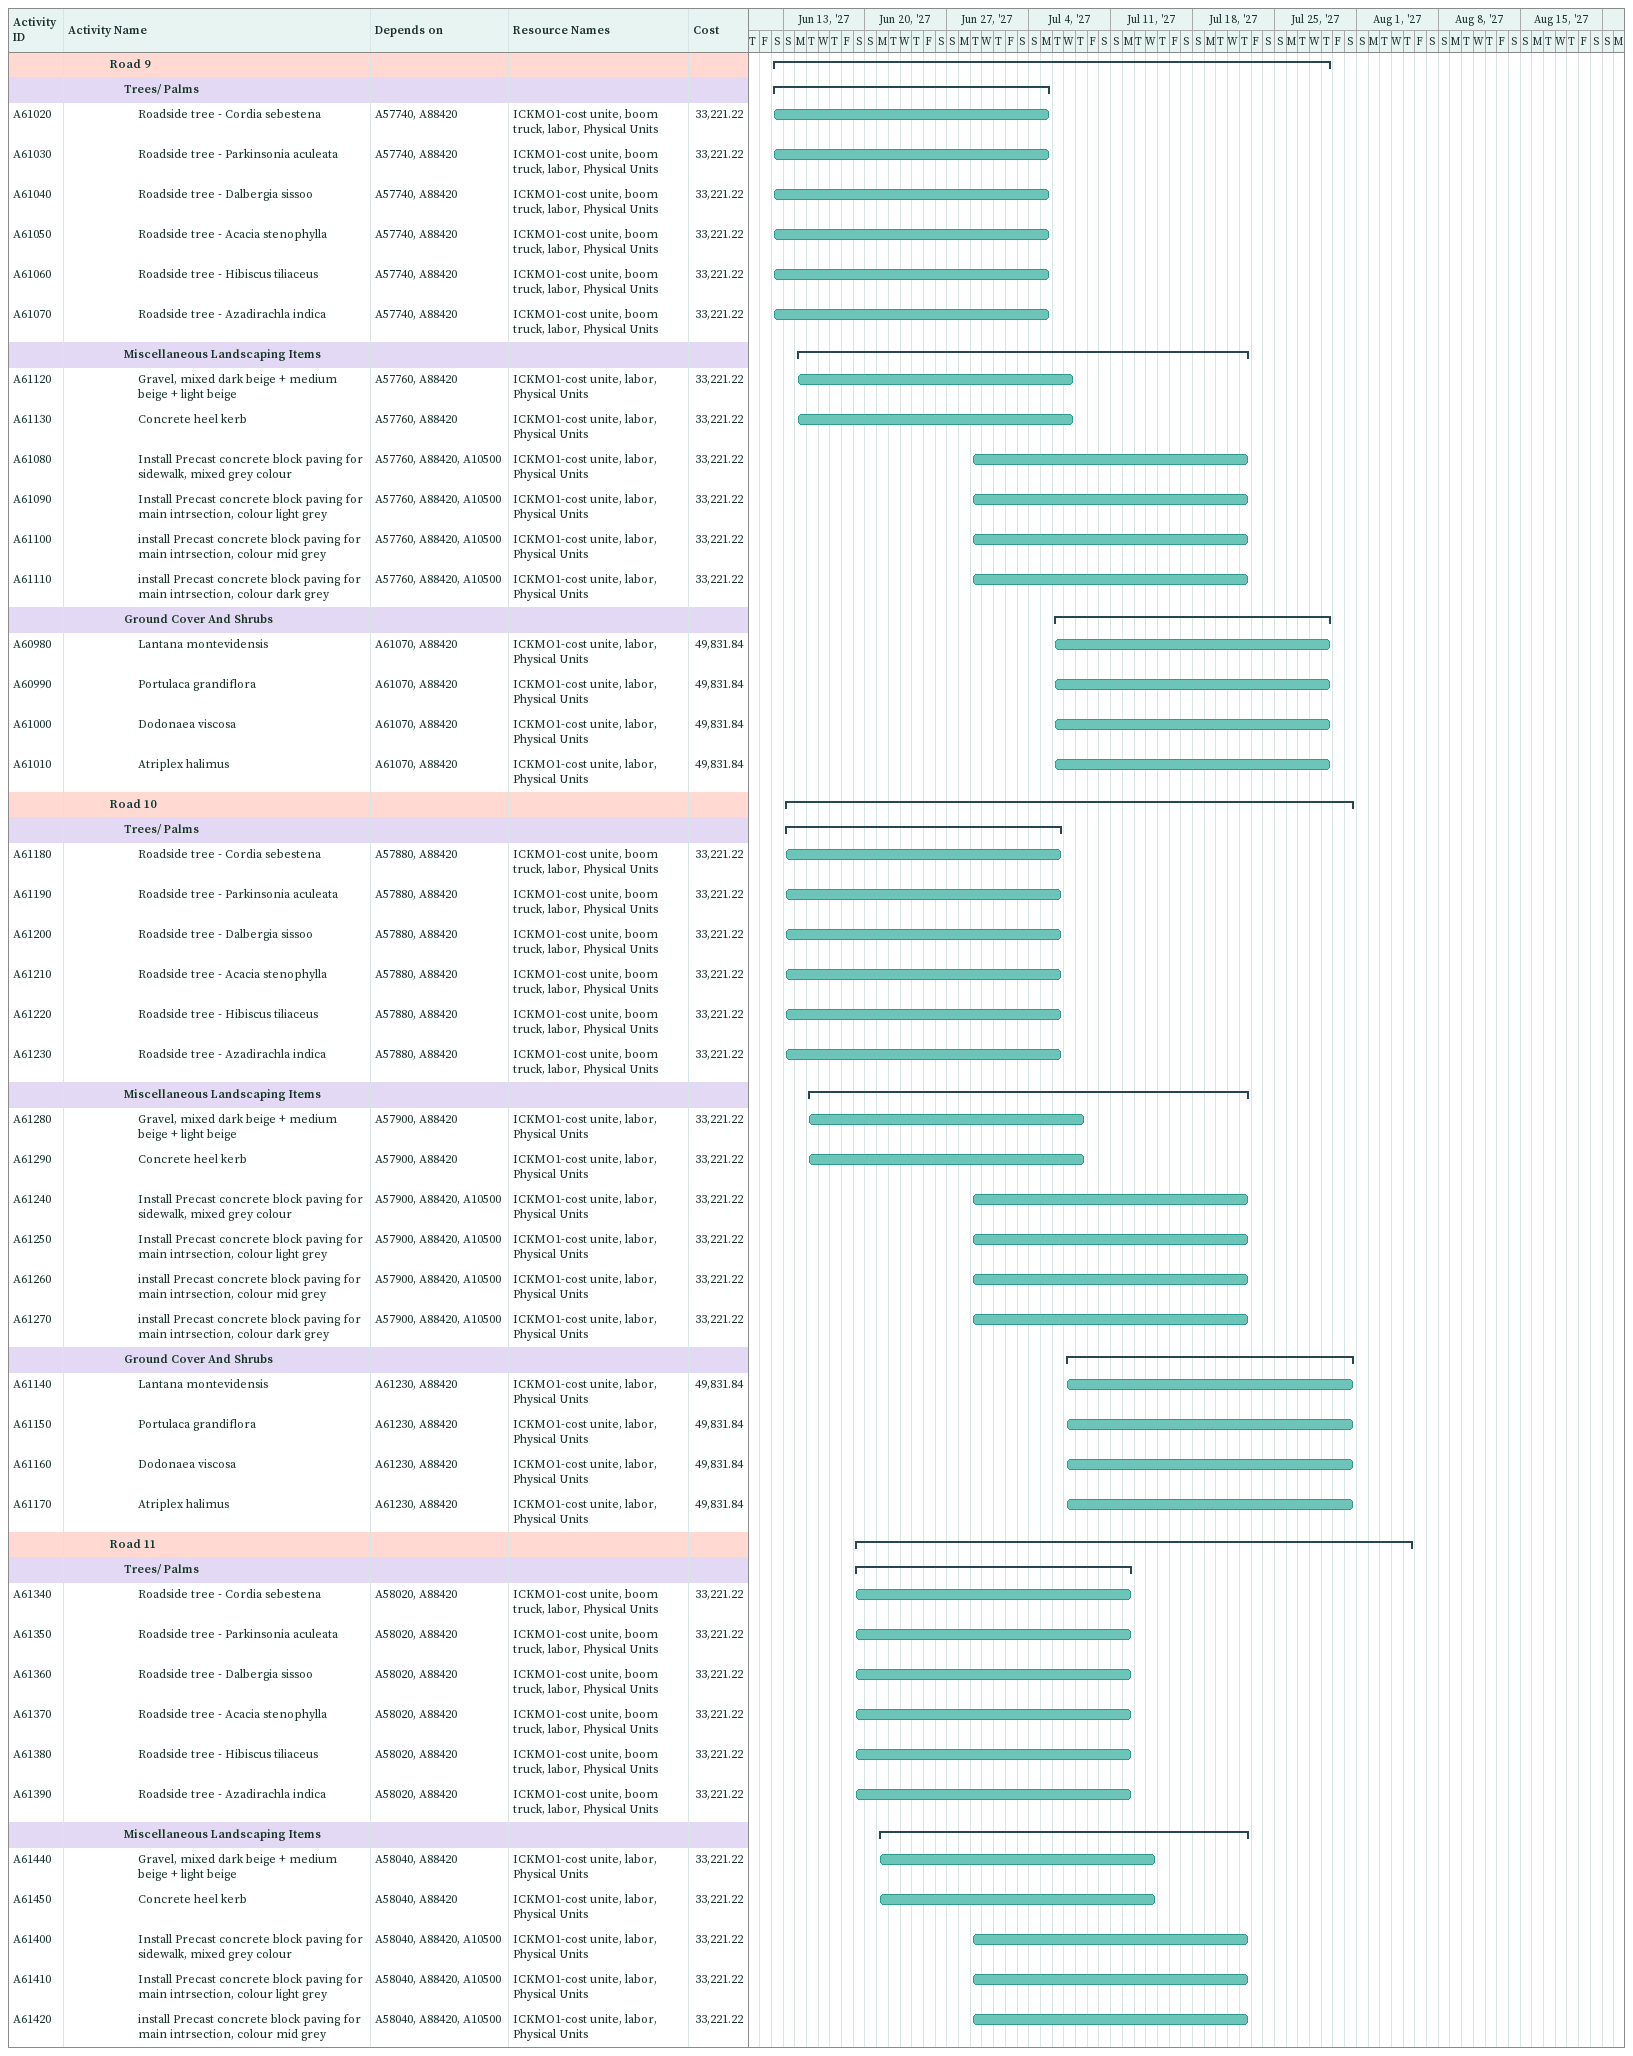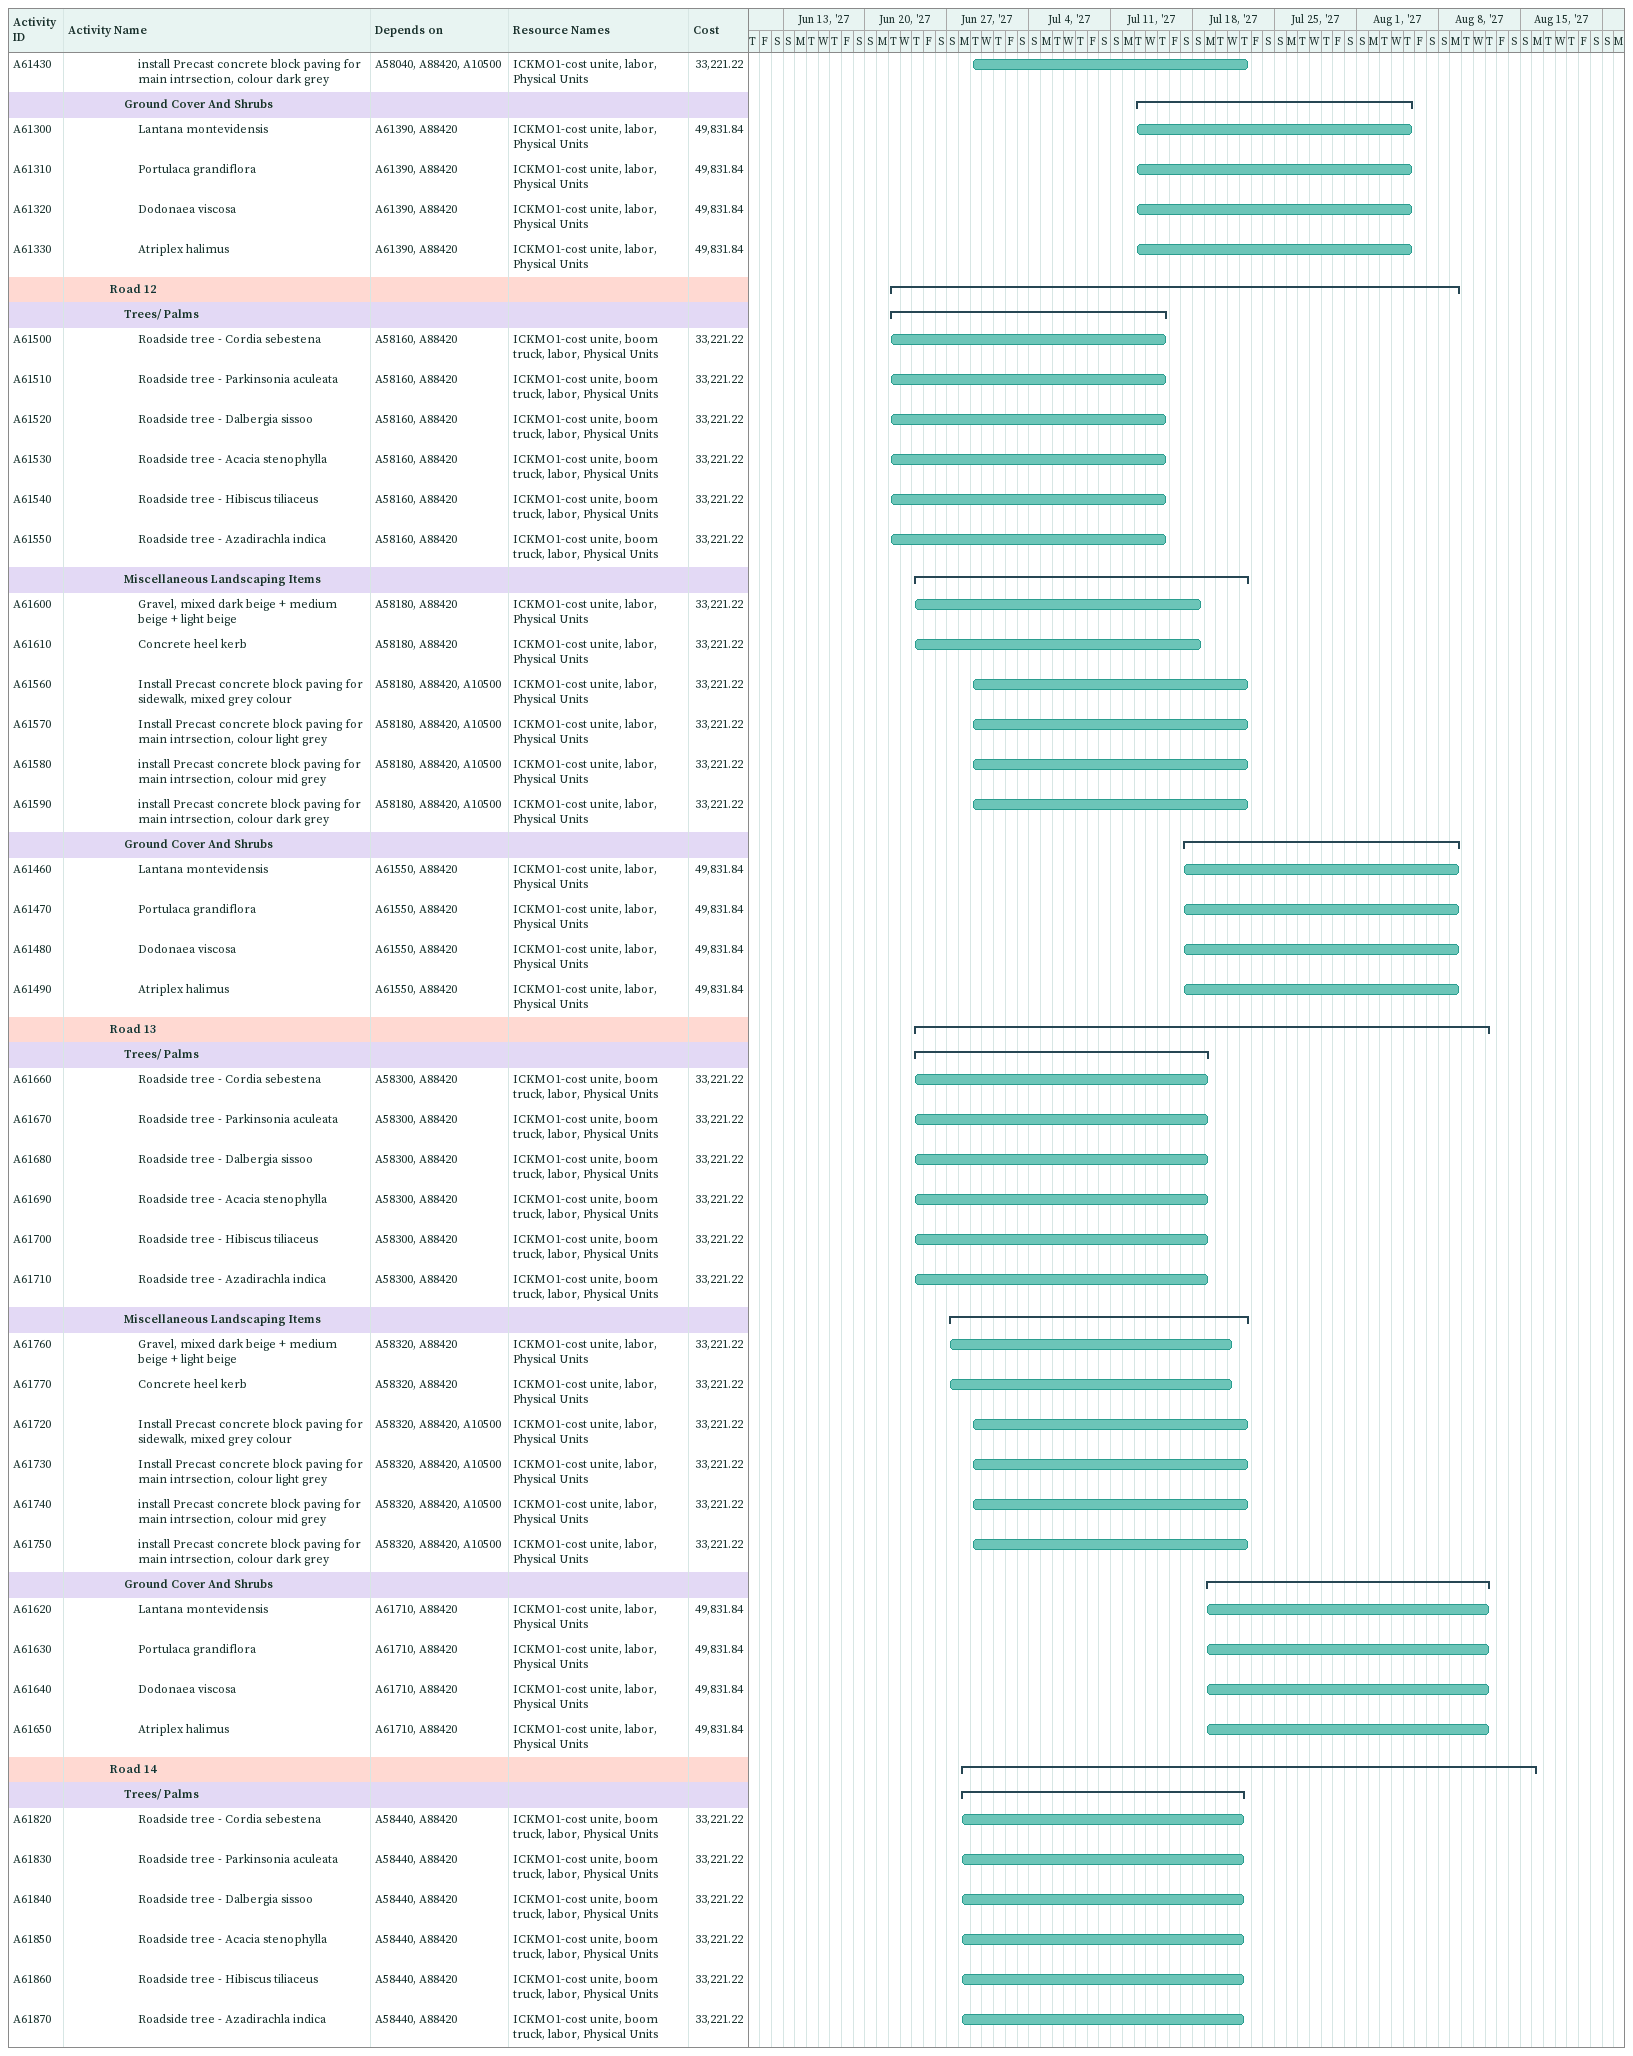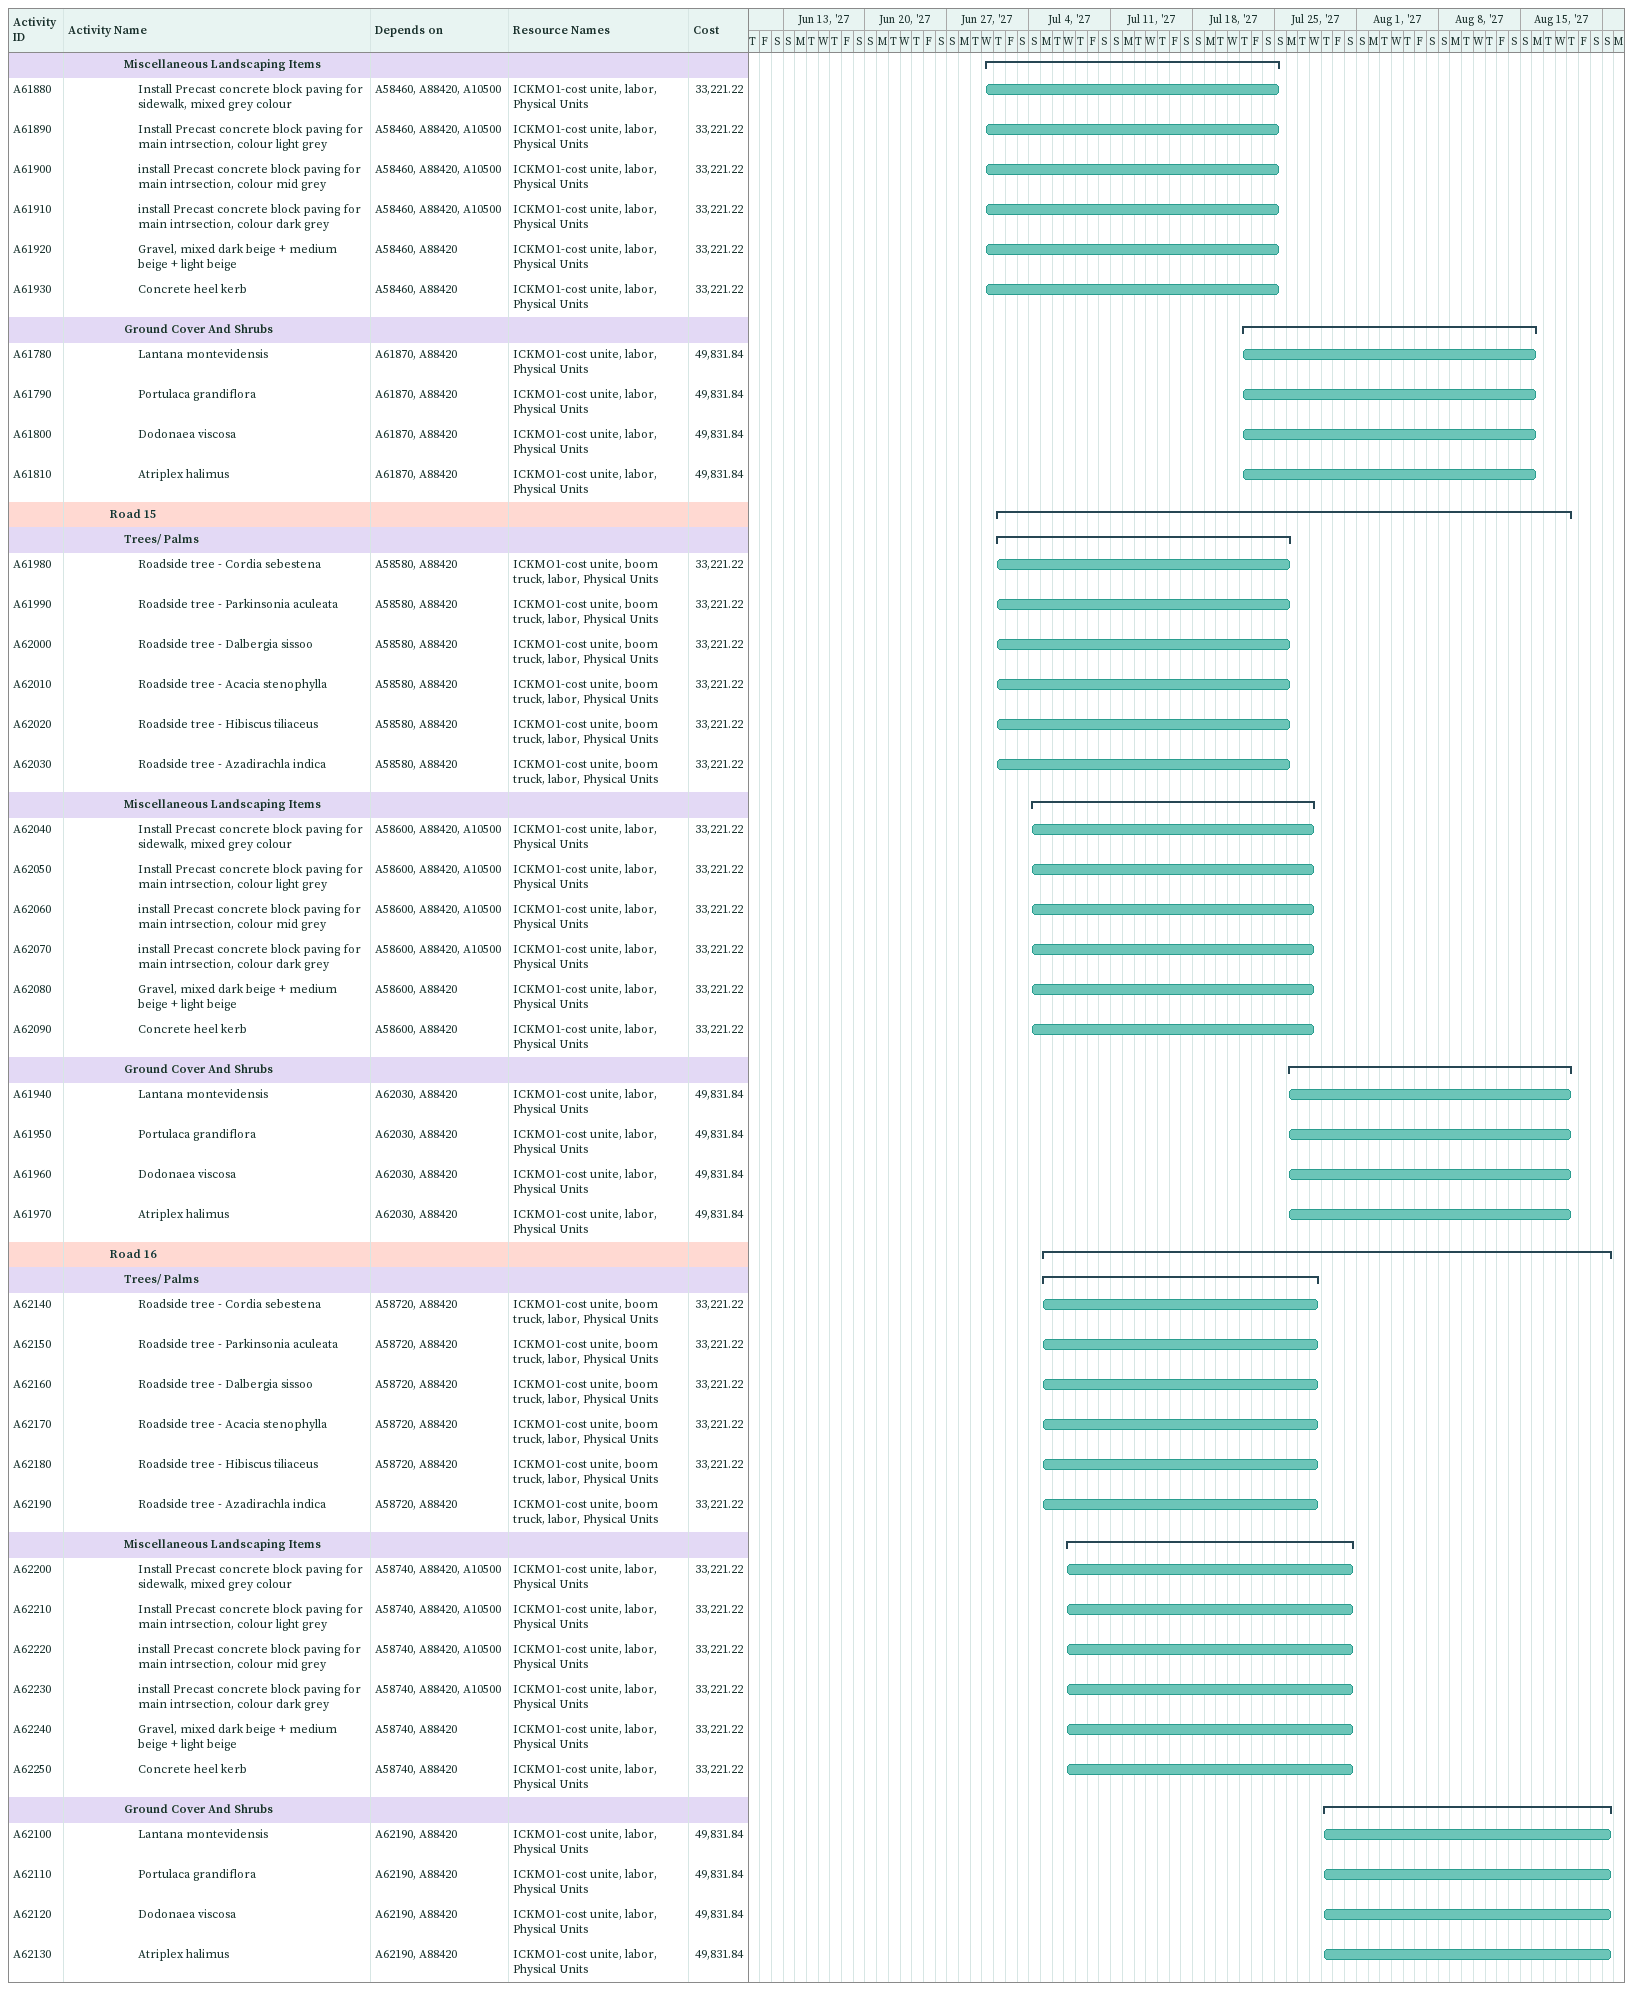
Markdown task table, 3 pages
| ID | Level | Task | Start | Finish | Predecessors | Resources | Cost |
|---|---|---|---|---|---|---|---|
|  | 4 | **Road 9** | 2027-06-12 | 2027-07-29 |  |  |  |
|  | 5 | **Trees/ Palms** | 2027-06-12 | 2027-07-05 |  |  |  |
| A61020 | 6 | Roadside tree - Cordia sebestena | 2027-06-12 | 2027-07-05 | A57740, A88420 | ICKMO1-cost unite, boom truck, labor, Physical Units | 33221.22 |
| A61030 | 6 | Roadside tree - Parkinsonia aculeata | 2027-06-12 | 2027-07-05 | A57740, A88420 | ICKMO1-cost unite, boom truck, labor, Physical Units | 33221.22 |
| A61040 | 6 | Roadside tree - Dalbergia sissoo | 2027-06-12 | 2027-07-05 | A57740, A88420 | ICKMO1-cost unite, boom truck, labor, Physical Units | 33221.22 |
| A61050 | 6 | Roadside tree - Acacia stenophylla | 2027-06-12 | 2027-07-05 | A57740, A88420 | ICKMO1-cost unite, boom truck, labor, Physical Units | 33221.22 |
| A61060 | 6 | Roadside tree - Hibiscus tiliaceus | 2027-06-12 | 2027-07-05 | A57740, A88420 | ICKMO1-cost unite, boom truck, labor, Physical Units | 33221.22 |
| A61070 | 6 | Roadside tree - Azadirachla indica | 2027-06-12 | 2027-07-05 | A57740, A88420 | ICKMO1-cost unite, boom truck, labor, Physical Units | 33221.22 |
|  | 5 | **Miscellaneous Landscaping Items** | 2027-06-14 | 2027-07-22 |  |  |  |
| A61120 | 6 | Gravel, mixed dark beige + medium beige + light beige | 2027-06-14 | 2027-07-07 | A57760, A88420 | ICKMO1-cost unite, labor, Physical Units | 33221.22 |
| A61130 | 6 | Concrete heel kerb | 2027-06-14 | 2027-07-07 | A57760, A88420 | ICKMO1-cost unite, labor, Physical Units | 33221.22 |
| A61080 | 6 | Install Precast concrete block paving for sidewalk, mixed grey colour | 2027-06-29 | 2027-07-22 | A57760, A88420, A10500 | ICKMO1-cost unite, labor, Physical Units | 33221.22 |
| A61090 | 6 | Install Precast concrete block paving for main intrsection, colour light grey | 2027-06-29 | 2027-07-22 | A57760, A88420, A10500 | ICKMO1-cost unite, labor, Physical Units | 33221.22 |
| A61100 | 6 | install Precast concrete block paving for main intrsection, colour mid grey | 2027-06-29 | 2027-07-22 | A57760, A88420, A10500 | ICKMO1-cost unite, labor, Physical Units | 33221.22 |
| A61110 | 6 | install Precast concrete block paving for main intrsection, colour dark grey | 2027-06-29 | 2027-07-22 | A57760, A88420, A10500 | ICKMO1-cost unite, labor, Physical Units | 33221.22 |
|  | 5 | **Ground Cover And Shrubs** | 2027-07-06 | 2027-07-29 |  |  |  |
| A60980 | 6 | Lantana montevidensis | 2027-07-06 | 2027-07-29 | A61070, A88420 | ICKMO1-cost unite, labor, Physical Units | 49831.84 |
| A60990 | 6 | Portulaca grandiflora | 2027-07-06 | 2027-07-29 | A61070, A88420 | ICKMO1-cost unite, labor, Physical Units | 49831.84 |
| A61000 | 6 | Dodonaea viscosa | 2027-07-06 | 2027-07-29 | A61070, A88420 | ICKMO1-cost unite, labor, Physical Units | 49831.84 |
| A61010 | 6 | Atriplex halimus | 2027-07-06 | 2027-07-29 | A61070, A88420 | ICKMO1-cost unite, labor, Physical Units | 49831.84 |
|  | 4 | **Road 10** | 2027-06-13 | 2027-07-31 |  |  |  |
|  | 5 | **Trees/ Palms** | 2027-06-13 | 2027-07-06 |  |  |  |
| A61180 | 6 | Roadside tree - Cordia sebestena | 2027-06-13 | 2027-07-06 | A57880, A88420 | ICKMO1-cost unite, boom truck, labor, Physical Units | 33221.22 |
| A61190 | 6 | Roadside tree - Parkinsonia aculeata | 2027-06-13 | 2027-07-06 | A57880, A88420 | ICKMO1-cost unite, boom truck, labor, Physical Units | 33221.22 |
| A61200 | 6 | Roadside tree - Dalbergia sissoo | 2027-06-13 | 2027-07-06 | A57880, A88420 | ICKMO1-cost unite, boom truck, labor, Physical Units | 33221.22 |
| A61210 | 6 | Roadside tree - Acacia stenophylla | 2027-06-13 | 2027-07-06 | A57880, A88420 | ICKMO1-cost unite, boom truck, labor, Physical Units | 33221.22 |
| A61220 | 6 | Roadside tree - Hibiscus tiliaceus | 2027-06-13 | 2027-07-06 | A57880, A88420 | ICKMO1-cost unite, boom truck, labor, Physical Units | 33221.22 |
| A61230 | 6 | Roadside tree - Azadirachla indica | 2027-06-13 | 2027-07-06 | A57880, A88420 | ICKMO1-cost unite, boom truck, labor, Physical Units | 33221.22 |
|  | 5 | **Miscellaneous Landscaping Items** | 2027-06-15 | 2027-07-22 |  |  |  |
| A61280 | 6 | Gravel, mixed dark beige + medium beige + light beige | 2027-06-15 | 2027-07-08 | A57900, A88420 | ICKMO1-cost unite, labor, Physical Units | 33221.22 |
| A61290 | 6 | Concrete heel kerb | 2027-06-15 | 2027-07-08 | A57900, A88420 | ICKMO1-cost unite, labor, Physical Units | 33221.22 |
| A61240 | 6 | Install Precast concrete block paving for sidewalk, mixed grey colour | 2027-06-29 | 2027-07-22 | A57900, A88420, A10500 | ICKMO1-cost unite, labor, Physical Units | 33221.22 |
| A61250 | 6 | Install Precast concrete block paving for main intrsection, colour light grey | 2027-06-29 | 2027-07-22 | A57900, A88420, A10500 | ICKMO1-cost unite, labor, Physical Units | 33221.22 |
| A61260 | 6 | install Precast concrete block paving for main intrsection, colour mid grey | 2027-06-29 | 2027-07-22 | A57900, A88420, A10500 | ICKMO1-cost unite, labor, Physical Units | 33221.22 |
| A61270 | 6 | install Precast concrete block paving for main intrsection, colour dark grey | 2027-06-29 | 2027-07-22 | A57900, A88420, A10500 | ICKMO1-cost unite, labor, Physical Units | 33221.22 |
|  | 5 | **Ground Cover And Shrubs** | 2027-07-07 | 2027-07-31 |  |  |  |
| A61140 | 6 | Lantana montevidensis | 2027-07-07 | 2027-07-31 | A61230, A88420 | ICKMO1-cost unite, labor, Physical Units | 49831.84 |
| A61150 | 6 | Portulaca grandiflora | 2027-07-07 | 2027-07-31 | A61230, A88420 | ICKMO1-cost unite, labor, Physical Units | 49831.84 |
| A61160 | 6 | Dodonaea viscosa | 2027-07-07 | 2027-07-31 | A61230, A88420 | ICKMO1-cost unite, labor, Physical Units | 49831.84 |
| A61170 | 6 | Atriplex halimus | 2027-07-07 | 2027-07-31 | A61230, A88420 | ICKMO1-cost unite, labor, Physical Units | 49831.84 |
|  | 4 | **Road 11** | 2027-06-19 | 2027-08-05 |  |  |  |
|  | 5 | **Trees/ Palms** | 2027-06-19 | 2027-07-12 |  |  |  |
| A61340 | 6 | Roadside tree - Cordia sebestena | 2027-06-19 | 2027-07-12 | A58020, A88420 | ICKMO1-cost unite, boom truck, labor, Physical Units | 33221.22 |
| A61350 | 6 | Roadside tree - Parkinsonia aculeata | 2027-06-19 | 2027-07-12 | A58020, A88420 | ICKMO1-cost unite, boom truck, labor, Physical Units | 33221.22 |
| A61360 | 6 | Roadside tree - Dalbergia sissoo | 2027-06-19 | 2027-07-12 | A58020, A88420 | ICKMO1-cost unite, boom truck, labor, Physical Units | 33221.22 |
| A61370 | 6 | Roadside tree - Acacia stenophylla | 2027-06-19 | 2027-07-12 | A58020, A88420 | ICKMO1-cost unite, boom truck, labor, Physical Units | 33221.22 |
| A61380 | 6 | Roadside tree - Hibiscus tiliaceus | 2027-06-19 | 2027-07-12 | A58020, A88420 | ICKMO1-cost unite, boom truck, labor, Physical Units | 33221.22 |
| A61390 | 6 | Roadside tree - Azadirachla indica | 2027-06-19 | 2027-07-12 | A58020, A88420 | ICKMO1-cost unite, boom truck, labor, Physical Units | 33221.22 |
|  | 5 | **Miscellaneous Landscaping Items** | 2027-06-21 | 2027-07-22 |  |  |  |
| A61440 | 6 | Gravel, mixed dark beige + medium beige + light beige | 2027-06-21 | 2027-07-14 | A58040, A88420 | ICKMO1-cost unite, labor, Physical Units | 33221.22 |
| A61450 | 6 | Concrete heel kerb | 2027-06-21 | 2027-07-14 | A58040, A88420 | ICKMO1-cost unite, labor, Physical Units | 33221.22 |
| A61400 | 6 | Install Precast concrete block paving for sidewalk, mixed grey colour | 2027-06-29 | 2027-07-22 | A58040, A88420, A10500 | ICKMO1-cost unite, labor, Physical Units | 33221.22 |
| A61410 | 6 | Install Precast concrete block paving for main intrsection, colour light grey | 2027-06-29 | 2027-07-22 | A58040, A88420, A10500 | ICKMO1-cost unite, labor, Physical Units | 33221.22 |
| A61420 | 6 | install Precast concrete block paving for main intrsection, colour mid grey | 2027-06-29 | 2027-07-22 | A58040, A88420, A10500 | ICKMO1-cost unite, labor, Physical Units | 33221.22 |
| A61430 | 6 | install Precast concrete block paving for main intrsection, colour dark grey | 2027-06-29 | 2027-07-22 | A58040, A88420, A10500 | ICKMO1-cost unite, labor, Physical Units | 33221.22 |
|  | 5 | **Ground Cover And Shrubs** | 2027-07-13 | 2027-08-05 |  |  |  |
| A61300 | 6 | Lantana montevidensis | 2027-07-13 | 2027-08-05 | A61390, A88420 | ICKMO1-cost unite, labor, Physical Units | 49831.84 |
| A61310 | 6 | Portulaca grandiflora | 2027-07-13 | 2027-08-05 | A61390, A88420 | ICKMO1-cost unite, labor, Physical Units | 49831.84 |
| A61320 | 6 | Dodonaea viscosa | 2027-07-13 | 2027-08-05 | A61390, A88420 | ICKMO1-cost unite, labor, Physical Units | 49831.84 |
| A61330 | 6 | Atriplex halimus | 2027-07-13 | 2027-08-05 | A61390, A88420 | ICKMO1-cost unite, labor, Physical Units | 49831.84 |
|  | 4 | **Road 12** | 2027-06-22 | 2027-08-09 |  |  |  |
|  | 5 | **Trees/ Palms** | 2027-06-22 | 2027-07-15 |  |  |  |
| A61500 | 6 | Roadside tree - Cordia sebestena | 2027-06-22 | 2027-07-15 | A58160, A88420 | ICKMO1-cost unite, boom truck, labor, Physical Units | 33221.22 |
| A61510 | 6 | Roadside tree - Parkinsonia aculeata | 2027-06-22 | 2027-07-15 | A58160, A88420 | ICKMO1-cost unite, boom truck, labor, Physical Units | 33221.22 |
| A61520 | 6 | Roadside tree - Dalbergia sissoo | 2027-06-22 | 2027-07-15 | A58160, A88420 | ICKMO1-cost unite, boom truck, labor, Physical Units | 33221.22 |
| A61530 | 6 | Roadside tree - Acacia stenophylla | 2027-06-22 | 2027-07-15 | A58160, A88420 | ICKMO1-cost unite, boom truck, labor, Physical Units | 33221.22 |
| A61540 | 6 | Roadside tree - Hibiscus tiliaceus | 2027-06-22 | 2027-07-15 | A58160, A88420 | ICKMO1-cost unite, boom truck, labor, Physical Units | 33221.22 |
| A61550 | 6 | Roadside tree - Azadirachla indica | 2027-06-22 | 2027-07-15 | A58160, A88420 | ICKMO1-cost unite, boom truck, labor, Physical Units | 33221.22 |
|  | 5 | **Miscellaneous Landscaping Items** | 2027-06-24 | 2027-07-22 |  |  |  |
| A61600 | 6 | Gravel, mixed dark beige + medium beige + light beige | 2027-06-24 | 2027-07-18 | A58180, A88420 | ICKMO1-cost unite, labor, Physical Units | 33221.22 |
| A61610 | 6 | Concrete heel kerb | 2027-06-24 | 2027-07-18 | A58180, A88420 | ICKMO1-cost unite, labor, Physical Units | 33221.22 |
| A61560 | 6 | Install Precast concrete block paving for sidewalk, mixed grey colour | 2027-06-29 | 2027-07-22 | A58180, A88420, A10500 | ICKMO1-cost unite, labor, Physical Units | 33221.22 |
| A61570 | 6 | Install Precast concrete block paving for main intrsection, colour light grey | 2027-06-29 | 2027-07-22 | A58180, A88420, A10500 | ICKMO1-cost unite, labor, Physical Units | 33221.22 |
| A61580 | 6 | install Precast concrete block paving for main intrsection, colour mid grey | 2027-06-29 | 2027-07-22 | A58180, A88420, A10500 | ICKMO1-cost unite, labor, Physical Units | 33221.22 |
| A61590 | 6 | install Precast concrete block paving for main intrsection, colour dark grey | 2027-06-29 | 2027-07-22 | A58180, A88420, A10500 | ICKMO1-cost unite, labor, Physical Units | 33221.22 |
|  | 5 | **Ground Cover And Shrubs** | 2027-07-17 | 2027-08-09 |  |  |  |
| A61460 | 6 | Lantana montevidensis | 2027-07-17 | 2027-08-09 | A61550, A88420 | ICKMO1-cost unite, labor, Physical Units | 49831.84 |
| A61470 | 6 | Portulaca grandiflora | 2027-07-17 | 2027-08-09 | A61550, A88420 | ICKMO1-cost unite, labor, Physical Units | 49831.84 |
| A61480 | 6 | Dodonaea viscosa | 2027-07-17 | 2027-08-09 | A61550, A88420 | ICKMO1-cost unite, labor, Physical Units | 49831.84 |
| A61490 | 6 | Atriplex halimus | 2027-07-17 | 2027-08-09 | A61550, A88420 | ICKMO1-cost unite, labor, Physical Units | 49831.84 |
|  | 4 | **Road 13** | 2027-06-24 | 2027-08-12 |  |  |  |
|  | 5 | **Trees/ Palms** | 2027-06-24 | 2027-07-19 |  |  |  |
| A61660 | 6 | Roadside tree - Cordia sebestena | 2027-06-24 | 2027-07-19 | A58300, A88420 | ICKMO1-cost unite, boom truck, labor, Physical Units | 33221.22 |
| A61670 | 6 | Roadside tree - Parkinsonia aculeata | 2027-06-24 | 2027-07-19 | A58300, A88420 | ICKMO1-cost unite, boom truck, labor, Physical Units | 33221.22 |
| A61680 | 6 | Roadside tree - Dalbergia sissoo | 2027-06-24 | 2027-07-19 | A58300, A88420 | ICKMO1-cost unite, boom truck, labor, Physical Units | 33221.22 |
| A61690 | 6 | Roadside tree - Acacia stenophylla | 2027-06-24 | 2027-07-19 | A58300, A88420 | ICKMO1-cost unite, boom truck, labor, Physical Units | 33221.22 |
| A61700 | 6 | Roadside tree - Hibiscus tiliaceus | 2027-06-24 | 2027-07-19 | A58300, A88420 | ICKMO1-cost unite, boom truck, labor, Physical Units | 33221.22 |
| A61710 | 6 | Roadside tree - Azadirachla indica | 2027-06-24 | 2027-07-19 | A58300, A88420 | ICKMO1-cost unite, boom truck, labor, Physical Units | 33221.22 |
|  | 5 | **Miscellaneous Landscaping Items** | 2027-06-27 | 2027-07-22 |  |  |  |
| A61760 | 6 | Gravel, mixed dark beige + medium beige + light beige | 2027-06-27 | 2027-07-21 | A58320, A88420 | ICKMO1-cost unite, labor, Physical Units | 33221.22 |
| A61770 | 6 | Concrete heel kerb | 2027-06-27 | 2027-07-21 | A58320, A88420 | ICKMO1-cost unite, labor, Physical Units | 33221.22 |
| A61720 | 6 | Install Precast concrete block paving for sidewalk, mixed grey colour | 2027-06-29 | 2027-07-22 | A58320, A88420, A10500 | ICKMO1-cost unite, labor, Physical Units | 33221.22 |
| A61730 | 6 | Install Precast concrete block paving for main intrsection, colour light grey | 2027-06-29 | 2027-07-22 | A58320, A88420, A10500 | ICKMO1-cost unite, labor, Physical Units | 33221.22 |
| A61740 | 6 | install Precast concrete block paving for main intrsection, colour mid grey | 2027-06-29 | 2027-07-22 | A58320, A88420, A10500 | ICKMO1-cost unite, labor, Physical Units | 33221.22 |
| A61750 | 6 | install Precast concrete block paving for main intrsection, colour dark grey | 2027-06-29 | 2027-07-22 | A58320, A88420, A10500 | ICKMO1-cost unite, labor, Physical Units | 33221.22 |
|  | 5 | **Ground Cover And Shrubs** | 2027-07-19 | 2027-08-12 |  |  |  |
| A61620 | 6 | Lantana montevidensis | 2027-07-19 | 2027-08-12 | A61710, A88420 | ICKMO1-cost unite, labor, Physical Units | 49831.84 |
| A61630 | 6 | Portulaca grandiflora | 2027-07-19 | 2027-08-12 | A61710, A88420 | ICKMO1-cost unite, labor, Physical Units | 49831.84 |
| A61640 | 6 | Dodonaea viscosa | 2027-07-19 | 2027-08-12 | A61710, A88420 | ICKMO1-cost unite, labor, Physical Units | 49831.84 |
| A61650 | 6 | Atriplex halimus | 2027-07-19 | 2027-08-12 | A61710, A88420 | ICKMO1-cost unite, labor, Physical Units | 49831.84 |
|  | 4 | **Road 14** | 2027-06-28 | 2027-08-16 |  |  |  |
|  | 5 | **Trees/ Palms** | 2027-06-28 | 2027-07-22 |  |  |  |
| A61820 | 6 | Roadside tree - Cordia sebestena | 2027-06-28 | 2027-07-22 | A58440, A88420 | ICKMO1-cost unite, boom truck, labor, Physical Units | 33221.22 |
| A61830 | 6 | Roadside tree - Parkinsonia aculeata | 2027-06-28 | 2027-07-22 | A58440, A88420 | ICKMO1-cost unite, boom truck, labor, Physical Units | 33221.22 |
| A61840 | 6 | Roadside tree - Dalbergia sissoo | 2027-06-28 | 2027-07-22 | A58440, A88420 | ICKMO1-cost unite, boom truck, labor, Physical Units | 33221.22 |
| A61850 | 6 | Roadside tree - Acacia stenophylla | 2027-06-28 | 2027-07-22 | A58440, A88420 | ICKMO1-cost unite, boom truck, labor, Physical Units | 33221.22 |
| A61860 | 6 | Roadside tree - Hibiscus tiliaceus | 2027-06-28 | 2027-07-22 | A58440, A88420 | ICKMO1-cost unite, boom truck, labor, Physical Units | 33221.22 |
| A61870 | 6 | Roadside tree - Azadirachla indica | 2027-06-28 | 2027-07-22 | A58440, A88420 | ICKMO1-cost unite, boom truck, labor, Physical Units | 33221.22 |
|  | 5 | **Miscellaneous Landscaping Items** | 2027-06-30 | 2027-07-25 |  |  |  |
| A61880 | 6 | Install Precast concrete block paving for sidewalk, mixed grey colour | 2027-06-30 | 2027-07-25 | A58460, A88420, A10500 | ICKMO1-cost unite, labor, Physical Units | 33221.22 |
| A61890 | 6 | Install Precast concrete block paving for main intrsection, colour light grey | 2027-06-30 | 2027-07-25 | A58460, A88420, A10500 | ICKMO1-cost unite, labor, Physical Units | 33221.22 |
| A61900 | 6 | install Precast concrete block paving for main intrsection, colour mid grey | 2027-06-30 | 2027-07-25 | A58460, A88420, A10500 | ICKMO1-cost unite, labor, Physical Units | 33221.22 |
| A61910 | 6 | install Precast concrete block paving for main intrsection, colour dark grey | 2027-06-30 | 2027-07-25 | A58460, A88420, A10500 | ICKMO1-cost unite, labor, Physical Units | 33221.22 |
| A61920 | 6 | Gravel, mixed dark beige + medium beige + light beige | 2027-06-30 | 2027-07-25 | A58460, A88420 | ICKMO1-cost unite, labor, Physical Units | 33221.22 |
| A61930 | 6 | Concrete heel kerb | 2027-06-30 | 2027-07-25 | A58460, A88420 | ICKMO1-cost unite, labor, Physical Units | 33221.22 |
|  | 5 | **Ground Cover And Shrubs** | 2027-07-22 | 2027-08-16 |  |  |  |
| A61780 | 6 | Lantana montevidensis | 2027-07-22 | 2027-08-16 | A61870, A88420 | ICKMO1-cost unite, labor, Physical Units | 49831.84 |
| A61790 | 6 | Portulaca grandiflora | 2027-07-22 | 2027-08-16 | A61870, A88420 | ICKMO1-cost unite, labor, Physical Units | 49831.84 |
| A61800 | 6 | Dodonaea viscosa | 2027-07-22 | 2027-08-16 | A61870, A88420 | ICKMO1-cost unite, labor, Physical Units | 49831.84 |
| A61810 | 6 | Atriplex halimus | 2027-07-22 | 2027-08-16 | A61870, A88420 | ICKMO1-cost unite, labor, Physical Units | 49831.84 |
|  | 4 | **Road 15** | 2027-07-01 | 2027-08-19 |  |  |  |
|  | 5 | **Trees/ Palms** | 2027-07-01 | 2027-07-26 |  |  |  |
| A61980 | 6 | Roadside tree - Cordia sebestena | 2027-07-01 | 2027-07-26 | A58580, A88420 | ICKMO1-cost unite, boom truck, labor, Physical Units | 33221.22 |
| A61990 | 6 | Roadside tree - Parkinsonia aculeata | 2027-07-01 | 2027-07-26 | A58580, A88420 | ICKMO1-cost unite, boom truck, labor, Physical Units | 33221.22 |
| A62000 | 6 | Roadside tree - Dalbergia sissoo | 2027-07-01 | 2027-07-26 | A58580, A88420 | ICKMO1-cost unite, boom truck, labor, Physical Units | 33221.22 |
| A62010 | 6 | Roadside tree - Acacia stenophylla | 2027-07-01 | 2027-07-26 | A58580, A88420 | ICKMO1-cost unite, boom truck, labor, Physical Units | 33221.22 |
| A62020 | 6 | Roadside tree - Hibiscus tiliaceus | 2027-07-01 | 2027-07-26 | A58580, A88420 | ICKMO1-cost unite, boom truck, labor, Physical Units | 33221.22 |
| A62030 | 6 | Roadside tree - Azadirachla indica | 2027-07-01 | 2027-07-26 | A58580, A88420 | ICKMO1-cost unite, boom truck, labor, Physical Units | 33221.22 |
|  | 5 | **Miscellaneous Landscaping Items** | 2027-07-04 | 2027-07-28 |  |  |  |
| A62040 | 6 | Install Precast concrete block paving for sidewalk, mixed grey colour | 2027-07-04 | 2027-07-28 | A58600, A88420, A10500 | ICKMO1-cost unite, labor, Physical Units | 33221.22 |
| A62050 | 6 | Install Precast concrete block paving for main intrsection, colour light grey | 2027-07-04 | 2027-07-28 | A58600, A88420, A10500 | ICKMO1-cost unite, labor, Physical Units | 33221.22 |
| A62060 | 6 | install Precast concrete block paving for main intrsection, colour mid grey | 2027-07-04 | 2027-07-28 | A58600, A88420, A10500 | ICKMO1-cost unite, labor, Physical Units | 33221.22 |
| A62070 | 6 | install Precast concrete block paving for main intrsection, colour dark grey | 2027-07-04 | 2027-07-28 | A58600, A88420, A10500 | ICKMO1-cost unite, labor, Physical Units | 33221.22 |
| A62080 | 6 | Gravel, mixed dark beige + medium beige + light beige | 2027-07-04 | 2027-07-28 | A58600, A88420 | ICKMO1-cost unite, labor, Physical Units | 33221.22 |
| A62090 | 6 | Concrete heel kerb | 2027-07-04 | 2027-07-28 | A58600, A88420 | ICKMO1-cost unite, labor, Physical Units | 33221.22 |
|  | 5 | **Ground Cover And Shrubs** | 2027-07-26 | 2027-08-19 |  |  |  |
| A61940 | 6 | Lantana montevidensis | 2027-07-26 | 2027-08-19 | A62030, A88420 | ICKMO1-cost unite, labor, Physical Units | 49831.84 |
| A61950 | 6 | Portulaca grandiflora | 2027-07-26 | 2027-08-19 | A62030, A88420 | ICKMO1-cost unite, labor, Physical Units | 49831.84 |
| A61960 | 6 | Dodonaea viscosa | 2027-07-26 | 2027-08-19 | A62030, A88420 | ICKMO1-cost unite, labor, Physical Units | 49831.84 |
| A61970 | 6 | Atriplex halimus | 2027-07-26 | 2027-08-19 | A62030, A88420 | ICKMO1-cost unite, labor, Physical Units | 49831.84 |
|  | 4 | **Road 16** | 2027-07-05 | 2027-08-22 |  |  |  |
|  | 5 | **Trees/ Palms** | 2027-07-05 | 2027-07-28 |  |  |  |
| A62140 | 6 | Roadside tree - Cordia sebestena | 2027-07-05 | 2027-07-28 | A58720, A88420 | ICKMO1-cost unite, boom truck, labor, Physical Units | 33221.22 |
| A62150 | 6 | Roadside tree - Parkinsonia aculeata | 2027-07-05 | 2027-07-28 | A58720, A88420 | ICKMO1-cost unite, boom truck, labor, Physical Units | 33221.22 |
| A62160 | 6 | Roadside tree - Dalbergia sissoo | 2027-07-05 | 2027-07-28 | A58720, A88420 | ICKMO1-cost unite, boom truck, labor, Physical Units | 33221.22 |
| A62170 | 6 | Roadside tree - Acacia stenophylla | 2027-07-05 | 2027-07-28 | A58720, A88420 | ICKMO1-cost unite, boom truck, labor, Physical Units | 33221.22 |
| A62180 | 6 | Roadside tree - Hibiscus tiliaceus | 2027-07-05 | 2027-07-28 | A58720, A88420 | ICKMO1-cost unite, boom truck, labor, Physical Units | 33221.22 |
| A62190 | 6 | Roadside tree - Azadirachla indica | 2027-07-05 | 2027-07-28 | A58720, A88420 | ICKMO1-cost unite, boom truck, labor, Physical Units | 33221.22 |
|  | 5 | **Miscellaneous Landscaping Items** | 2027-07-07 | 2027-07-31 |  |  |  |
| A62200 | 6 | Install Precast concrete block paving for sidewalk, mixed grey colour | 2027-07-07 | 2027-07-31 | A58740, A88420, A10500 | ICKMO1-cost unite, labor, Physical Units | 33221.22 |
| A62210 | 6 | Install Precast concrete block paving for main intrsection, colour light grey | 2027-07-07 | 2027-07-31 | A58740, A88420, A10500 | ICKMO1-cost unite, labor, Physical Units | 33221.22 |
| A62220 | 6 | install Precast concrete block paving for main intrsection, colour mid grey | 2027-07-07 | 2027-07-31 | A58740, A88420, A10500 | ICKMO1-cost unite, labor, Physical Units | 33221.22 |
| A62230 | 6 | install Precast concrete block paving for main intrsection, colour dark grey | 2027-07-07 | 2027-07-31 | A58740, A88420, A10500 | ICKMO1-cost unite, labor, Physical Units | 33221.22 |
| A62240 | 6 | Gravel, mixed dark beige + medium beige + light beige | 2027-07-07 | 2027-07-31 | A58740, A88420 | ICKMO1-cost unite, labor, Physical Units | 33221.22 |
| A62250 | 6 | Concrete heel kerb | 2027-07-07 | 2027-07-31 | A58740, A88420 | ICKMO1-cost unite, labor, Physical Units | 33221.22 |
|  | 5 | **Ground Cover And Shrubs** | 2027-07-29 | 2027-08-22 |  |  |  |
| A62100 | 6 | Lantana montevidensis | 2027-07-29 | 2027-08-22 | A62190, A88420 | ICKMO1-cost unite, labor, Physical Units | 49831.84 |
| A62110 | 6 | Portulaca grandiflora | 2027-07-29 | 2027-08-22 | A62190, A88420 | ICKMO1-cost unite, labor, Physical Units | 49831.84 |
| A62120 | 6 | Dodonaea viscosa | 2027-07-29 | 2027-08-22 | A62190, A88420 | ICKMO1-cost unite, labor, Physical Units | 49831.84 |
| A62130 | 6 | Atriplex halimus | 2027-07-29 | 2027-08-22 | A62190, A88420 | ICKMO1-cost unite, labor, Physical Units | 49831.84 |
